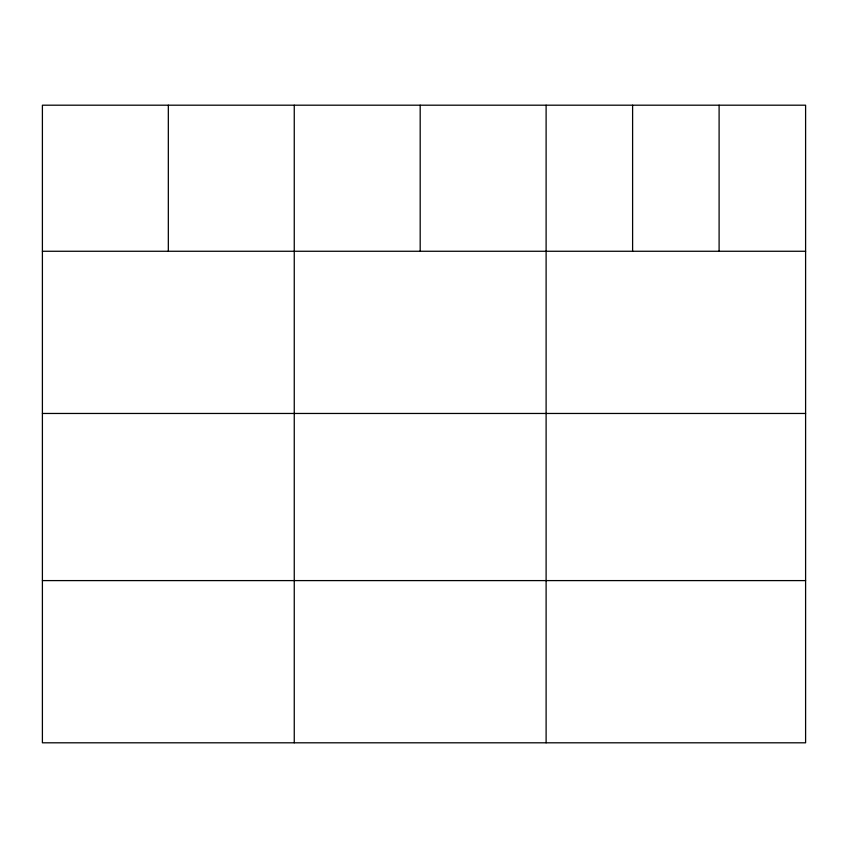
<?xml version="1.0" encoding="UTF-8"?>
<svg xmlns="http://www.w3.org/2000/svg" width="848" height="848" viewBox="0 0 848 848"><rect width="100%" height="100%" fill="white"/><g stroke="black" fill="none" stroke-linecap="round" stroke-linejoin="round"><path stroke-width="1.27" d="M805.6 251.262L805.6 742.806L42.4 742.806L42.4 105.194L805.6 105.194L805.6 251.262L42.4 251.262M42.4 413.464L805.6 413.464M42.4 580.594L805.6 580.594M719.104 105.194L719.104 251.262M632.608 105.194L632.608 251.262M546.112 105.194L546.112 742.806M420.184 105.194L420.184 251.262M294.256 105.194L294.256 742.806M168.328 105.194L168.328 251.262"/></g></svg>
